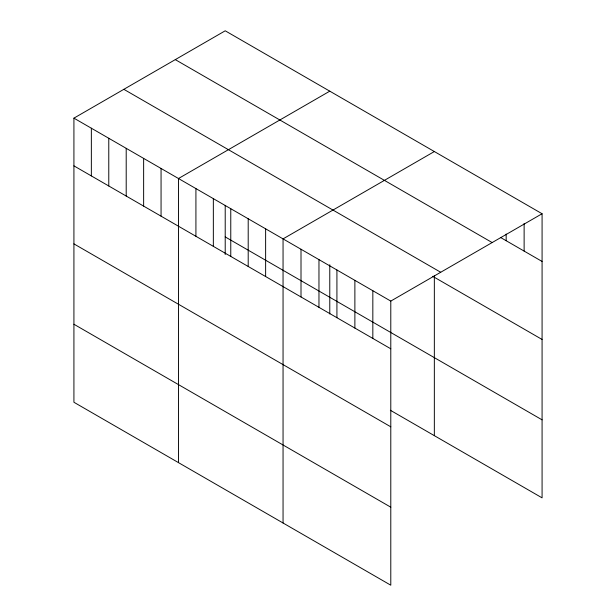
<?xml version="1.0" encoding="UTF-8"?>
<svg xmlns="http://www.w3.org/2000/svg" width="616" height="616" viewBox="0 0 616 616"><rect width="100%" height="100%" fill="white"/><g stroke="black" fill="none" stroke-linecap="round" stroke-linejoin="round"><path stroke-width="0.92" d="M73.92 118.149L390.79 301.085L390.79 585.2L73.92 402.263L73.92 118.149L225.21 30.8L542.08 213.737L542.08 497.851L390.359 410.264M329.776 91.168L178.486 178.517L178.486 462.631M434.342 151.544L283.052 238.885L283.052 522.999M390.79 301.085L542.08 213.737M500.454 237.422L542.08 261.454M175.291 59.621L492.153 242.565M123.847 89.32L440.71 272.264M432.686 276.307L542.08 339.462M225.21 236.906L542.08 419.843M73.92 165.858L390.79 348.802M73.92 243.874L390.79 426.811M73.92 324.247L390.79 507.191M524.124 223.415L524.124 251.089M506.167 234.041L506.167 240.717M434.342 275.406L434.342 435.658M372.834 290.721L372.834 338.43M354.878 280.349L354.878 328.066M336.921 269.985L336.921 317.702M329.776 264.741L329.776 313.991M318.965 259.621L318.965 307.33M301.008 249.249L301.008 296.966M265.627 228.821L265.627 276.538M248.202 218.765L248.202 266.474M230.769 208.701L230.769 256.418M225.21 205.328L225.21 254.547M213.344 198.637L213.344 246.354M195.919 188.581L195.919 236.29M161.061 168.453L161.061 216.17M143.636 158.389L143.636 206.106M126.203 148.333L126.203 196.042M108.778 138.269L108.778 185.986M91.353 128.205L91.353 175.922"/></g></svg>
